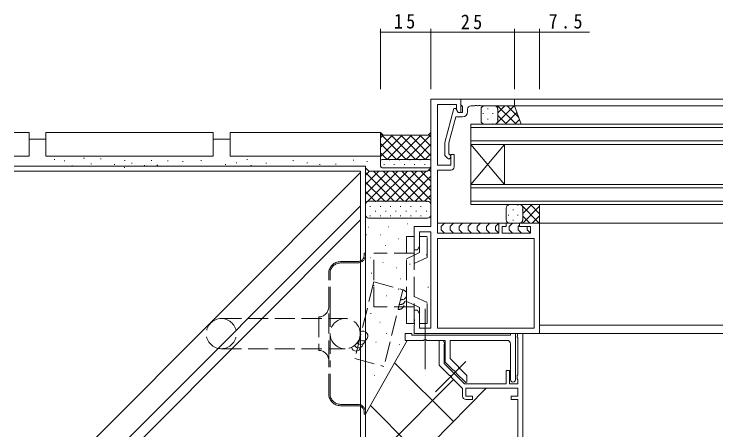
# Model space of a CAD drawing. Units: millimetres, scale not verified. Extents: x -594 to 539, y -420 to 386.
# Drawn here: x -154 to 57.7, y -156.7 to -32.7 of the extents above; entities that cross this region are included whole.
import ezdxf

# ---------------------------------------------------------------- set-up
doc = ezdxf.new("R2010")
doc.units = ezdxf.units.MM
doc.header["$LTSCALE"] = 2
for name, pattern in [('CHAIN2', [12, 9, -1, 1, -1]), ('DASHED1', [1.8, 1.2, -0.6]), ('DASHED3', [4, 3, -1])]:
    doc.linetypes.add(name, pattern=pattern)
for name, color, linetype, lineweight in [('0-3_YKK_11', 7, 'Continuous', 9), ('0-4_YKK_12', 2, 'Continuous', 9), ('0-5_YSS_K', 3, 'Continuous', 9), ('0-6_YKK_13', 4, 'Continuous', 9), ('0-7_YKK_D', 6, 'Continuous', 9)]:
    doc.layers.add(name, color=color, linetype=linetype, lineweight=lineweight)
doc.styles.add('ＭＳ ゴシック', font='')
doc.styles.get('ＭＳ ゴシック').set_extended_font_data('MS Gothic')

msp = doc.modelspace()

# ---------------------------------------------------------------- linework, layer by layer
at = {"layer": '0-3_YKK_11'}
for p, q in [((-20.501, -57.998), (-29.501, -57.998)), ((-29.501, -57.998), (-29.501, -95.998)), ((-20.501, -57.998), (-20.501, -59.698)), ((-4.501, -57.998), (-20.501, -57.998)), ((-20.501, -61.998), (-20.501, -57.998)), ((-4.501, -59.998), (-4.501, -57.998)), ((-27.501, -59.628), (-21.801, -59.628)), ((-27.501, -77.698), (-27.501, -59.628)), ((-22.593, -60.798), (-25.301, -70.901)), ((-21.993, -60.798), (-22.593, -60.798)), ((-21.301, -61.998), (-21.993, -60.798)), ((-21.801, -59.628), (-21.801, -61.132)), ((-21.801, -61.132), (-21.301, -61.998)), ((-20.501, -59.698), (-20.201, -59.998)), ((-20.201, -59.998), (-20.001, -60.198)), ((-20.001, -60.198), (-20.001, -61.998)), ((-18.501, -61.798), (-18.501, -60.998)), ((-17.501, -59.998), (-16.459, -59.998)), ((-16.459, -59.998), (-16.276, -59.878)), ((-16.276, -59.878), (-15.726, -59.878)), ((-15.726, -59.878), (-15.542, -59.998)), ((-15.542, -59.998), (-15.459, -59.998)), ((-15.459, -59.998), (-15.276, -59.878)), ((-15.276, -59.878), (-14.726, -59.878)), ((-14.726, -59.878), (-14.542, -59.998)), ((-14.542, -59.998), (-4.501, -59.998)), ((-24.101, -71.059), (-22.021, -63.298)), ((-22.021, -63.298), (-20.001, -63.298)), ((-20.001, -61.998), (-21.301, -61.998)), ((-21.301, -61.998), (-20.501, -61.998)), ((-25.301, -70.901), (-25.301, -74.847)), ((-24.101, -74.35), (-24.101, -71.059)), ((-25.301, -74.847), (-24.525, -75.622)), ((-23.676, -74.774), (-24.101, -74.35)), ((-23.501, -74.498), (-23.501, -77.698)), ((-22.501, -74.498), (-23.501, -74.498)), ((-22.501, -78.198), (-22.501, -74.498)), ((-23.501, -77.698), (-27.501, -77.698)), ((-27.501, -79.198), (-23.501, -79.198)), ((-27.501, -97.998), (-27.501, -79.198)), ((-9.201, -94.998), (-9.201, -97.998)), ((-7.001, -94.998), (-9.201, -94.998)), ((-7.001, -95.998), (-7.001, -94.998)), ((-3, -94.998), (-3, -95.998)), ((2.999, -94.998), (-3, -94.998)), ((2.999, -127.998), (2.999, -94.998)), ((-34.501, -95.998), (-34.501, -102.998)), ((-29.501, -95.998), (-34.501, -95.998)), ((-8.201, -95.998), (-7.001, -95.998)), ((-8.201, -97.998), (-8.201, -95.998)), ((-3, -95.998), (0.299, -95.998)), ((0.299, -95.998), (0.299, -97.998)), ((-32.871, -97.628), (-29.501, -97.628)), ((-32.871, -101.907), (-32.871, -97.628)), ((-29.501, -97.628), (-29.501, -126.368)), ((-9.201, -97.998), (-27.501, -97.998)), ((0.299, -97.998), (-8.201, -97.998)), ((1.369, -99.628), (-27.501, -99.628)), ((-27.501, -99.628), (-27.501, -126.368)), ((1.369, -99.628), (-27.501, -99.628)), ((1.369, -126.368), (1.369, -99.628)), ((-34.501, -102.998), (-33.501, -102.998)), ((-33.501, -102.998), (-32.871, -101.907)), ((-34.501, -120.998), (-34.501, -123.54)), ((-33.501, -120.998), (-34.501, -120.998)), ((-32.871, -122.089), (-33.501, -120.998)), ((-32.871, -126.368), (-32.871, -122.089)), ((-34.501, -123.54), (-34.381, -123.723)), ((-34.381, -124.273), (-34.501, -124.456)), ((-34.501, -124.456), (-34.501, -124.54)), ((-34.501, -124.54), (-34.381, -124.723)), ((-34.381, -123.723), (-34.381, -124.273)), ((-34.381, -124.723), (-34.381, -125.273)), ((-34.381, -125.273), (-34.501, -125.456)), ((-34.501, -125.456), (-34.501, -127.998)), ((-29.501, -126.368), (-32.871, -126.368)), ((-27.501, -126.368), (1.369, -126.368)), ((-37.201, -127.996), (-37.201, -129.996)), ((-35.201, -127.996), (-37.201, -127.996)), ((-35.201, -128.496), (-35.201, -127.996)), ((-5.701, -128.496), (-35.201, -128.496)), ((-34.501, -127.998), (2.999, -127.998)), ((-5.701, -127.996), (-5.701, -128.496)), ((-4.201, -127.996), (-5.701, -127.996)), ((-4.2, -141.746), (-4.201, -127.996)), ((-3.501, -127.996), (-3.688, -128.96)), ((-3.688, -128.96), (-3.501, -129.238)), ((-2.001, -127.996), (-3.501, -127.996)), ((-2.001, -275.996), (-2.001, -127.996)), ((-37.201, -129.996), (-31.659, -129.996)), ((-31.659, -129.996), (-31.476, -129.876)), ((-31.476, -129.876), (-30.926, -129.876)), ((-30.926, -129.876), (-30.742, -129.996)), ((-30.742, -129.996), (-25.201, -129.996)), ((-27.001, -129.996), (-27.001, -137.396)), ((-25.701, -129.996), (-27.001, -129.996)), ((-25.388, -130.887), (-25.701, -129.996)), ((-25.501, -131.121), (-25.388, -130.887)), ((-25.501, -136.916), (-25.501, -131.121)), ((-25.201, -129.996), (-25.201, -136.496)), ((-23.701, -129.996), (-6.701, -129.996)), ((-23.701, -135.451), (-23.701, -129.996)), ((-5.701, -130.996), (-5.7, -141.746)), ((-3.501, -129.238), (-3.501, -140.255)), ((-18.7, -140.451), (-23.701, -135.451)), ((-27.001, -137.396), (-23.93, -140.466)), ((-19.421, -142.996), (-25.501, -136.916)), ((-25.201, -136.496), (-22.846, -138.85)), ((-22.846, -138.85), (-22.61, -138.885)), ((-22.61, -138.885), (-21.932, -139.563)), ((-21.932, -139.563), (-21.898, -139.799)), ((-7.001, -138.996), (-7.001, -142.996)), ((-6.001, -138.996), (-7.001, -138.996)), ((-6.001, -142.996), (-6.001, -138.996)), ((-23.93, -140.466), (-23.716, -140.511)), ((-23.716, -140.511), (-23.327, -140.9)), ((-23.327, -140.9), (-23.282, -141.114)), ((-23.282, -141.114), (-20.001, -144.396)), ((-21.898, -139.799), (-19.088, -142.608)), ((-18.7, -142.448), (-18.7, -140.451)), ((-3.501, -140.255), (-3.688, -140.533)), ((-3.688, -140.533), (-3.688, -141.46)), ((-3.688, -141.46), (-3.501, -141.738)), ((-3.501, -141.738), (-3.501, -142.996)), ((-7.001, -142.996), (-19.421, -142.996)), ((-19.088, -142.608), (-18.7, -142.448)), ((-3.501, -142.996), (-6.001, -142.996)), ((-20.001, -144.396), (-20.001, -146.646)), ((-19.001, -144.296), (-3.501, -144.296)), ((-19.001, -146.646), (-19.001, -144.296)), ((-3.501, -144.296), (-3.501, -146.646)), ((-17.001, -146.646), (-19.001, -146.646)), ((-19.001, -147.646), (-17.001, -147.646)), ((-17.001, -147.646), (-17.001, -146.646)), ((-5.501, -146.646), (-5.501, -147.646)), ((-3.501, -146.646), (-5.501, -146.646)), ((-5.501, -147.646), (-3.501, -147.646)), ((-3.501, -147.646), (-3.501, -181.996))]:
    msp.add_line(p, q, dxfattribs=at)
for centre, radius, start, end in [((-17.501, -60.998), 1, 90, 179.99998), ((-20.001, -61.798), 1.5, 270, 359.99998), ((-24.101, -75.198), 0.6, 224.99998, 45), ((-23.501, -78.198), 1, 270, 359.99998), ((-6.701, -130.996), 1, 0.0004, 90.00037), ((-4.95, -141.746), 0.75, 180.00037, 0.0004), ((-19.001, -146.646), 1, 180, 269.99998)]:
    msp.add_arc(centre, radius, start, end, dxfattribs=at)
at = {"layer": '0-4_YKK_12'}
for p, q in [((57.749, -57.998), (-4.801, -57.998)), ((57.749, -59.998), (-5.001, -59.998)), ((-17.501, -65.498), (-17.501, -71.498)), ((57.749, -65.498), (-17.501, -65.498)), ((-17.501, -66.498), (57.749, -66.498)), ((57.749, -70.498), (-17.501, -70.498)), ((-17.501, -83.498), (-7.501, -71.498)), ((-17.501, -71.498), (-7.501, -83.498)), ((-17.501, -71.498), (-17.501, -83.498)), ((-17.501, -71.498), (57.749, -71.498)), ((-7.501, -71.498), (-7.501, -83.498)), ((-17.501, -83.498), (-17.501, -89.498)), ((57.749, -83.498), (-17.501, -83.498)), ((-17.501, -84.498), (57.749, -84.498)), ((57.749, -88.498), (-17.501, -88.498)), ((-17.501, -89.498), (57.749, -89.498)), ((57.749, -94.998), (-27.501, -94.998)), ((57.749, -125.498), (2.999, -125.498)), ((57.749, -127.998), (2.999, -127.998))]:
    msp.add_line(p, q, dxfattribs=at)
at = {"layer": '0-5_YSS_K'}
for p, q in [((-154.001, -67.996), (-149.501, -67.996)), ((-149.501, -74.996), (-149.501, -67.996)), ((-144.501, -74.996), (-144.501, -67.996)), ((-144.501, -67.996), (-94.501, -67.996)), ((-94.501, -74.996), (-94.501, -67.996)), ((-89.501, -74.996), (-89.501, -67.996)), ((-89.501, -67.996), (-44.501, -67.996)), ((-43.751, -68.746), (-44.501, -67.996)), ((-44.501, -67.996), (-43.751, -68.746)), ((-44.501, -76.496), (-44.501, -67.996)), ((-44.501, -67.996), (-44.501, -74.996)), ((-44.501, -68.391), (-36.896, -75.996)), ((-43.736, -68.746), (-44.501, -69.511)), ((-40.908, -68.746), (-44.501, -72.339)), ((-38.079, -68.746), (-44.501, -75.168)), ((-30.251, -68.746), (-43.751, -68.746)), ((-43.751, -68.746), (-30.251, -68.746)), ((-35.251, -68.746), (-42.501, -75.996)), ((-41.317, -68.746), (-34.067, -75.996)), ((-32.422, -68.746), (-39.672, -75.996)), ((-38.489, -68.746), (-31.239, -75.996)), ((-29.501, -68.653), (-36.844, -75.996)), ((-35.66, -68.746), (-29.501, -74.905)), ((-32.832, -68.746), (-29.501, -72.077)), ((-30.127, -68.622), (-29.501, -69.249)), ((-29.501, -67.996), (-29.501, -76.496)), ((-149.501, -69.996), (-144.501, -69.996)), ((-94.501, -69.996), (-89.501, -69.996)), ((-44.501, -71.22), (-39.724, -75.996)), ((-29.501, -71.482), (-34.015, -75.996)), ((-44.501, -74.048), (-42.552, -75.996)), ((-149.501, -74.996), (-154.001, -74.996)), ((-94.501, -74.996), (-144.501, -74.996)), ((-141.883, -76.046), (-142.083, -76.046)), ((-133.036, -75.638), (-133.236, -75.638)), ((-128, -75.774), (-128.2, -75.774)), ((-44.501, -74.996), (-89.501, -74.996)), ((-84.312, -76.046), (-84.512, -76.046)), ((-52.464, -76.183), (-52.664, -76.183)), ((-30.001, -75.996), (-44.001, -75.996)), ((-30.001, -75.996), (-44.001, -75.996)), ((-41.747, -76.098), (-41.947, -76.098)), ((-38.717, -76.098), (-38.917, -76.098)), ((-35.687, -76.098), (-35.887, -76.098)), ((-32.657, -76.098), (-32.857, -76.098)), ((-29.501, -74.31), (-31.187, -75.996)), ((-29.698, -76.098), (-29.827, -76.098)), ((-49.001, -77.996), (-154.001, -77.996)), ((-138.889, -76.455), (-139.089, -76.455)), ((-136.575, -77.952), (-136.775, -77.952)), ((-130.859, -77.271), (-131.059, -77.271)), ((-123.917, -77.544), (-124.117, -77.544)), ((-120.787, -76.319), (-120.987, -76.319)), ((-118.746, -77.135), (-118.946, -77.135)), ((-114.935, -77.816), (-115.135, -77.816)), ((-112.893, -76.319), (-113.093, -76.319)), ((-111.124, -77.68), (-111.324, -77.68)), ((-107.993, -76.455), (-108.193, -76.455)), ((-103.502, -76.591), (-103.702, -76.591)), ((-98.058, -76.319), (-98.258, -76.319)), ((-90.709, -77.544), (-90.909, -77.544)), ((-87.442, -76.999), (-87.642, -76.999)), ((-83.087, -77.816), (-83.287, -77.816)), ((-78.596, -77.135), (-78.796, -77.135)), ((-70.566, -76.319), (-70.766, -76.319)), ((-66.346, -76.999), (-66.546, -76.999)), ((-62.536, -77.544), (-62.736, -77.544)), ((-57.772, -77.407), (-57.972, -77.407)), ((-49.001, -77.996), (-49.001, -227.982)), ((-48.381, -76.591), (-48.581, -76.591)), ((-44.501, -76.496), (-44.501, -77.996)), ((-43.362, -77.513), (-43.562, -77.513)), ((-40.332, -77.513), (-40.532, -77.513)), ((-37.302, -77.513), (-37.502, -77.513)), ((-34.272, -77.513), (-34.472, -77.513)), ((-31.242, -77.513), (-31.442, -77.513)), ((-29.501, -77.996), (-29.501, -76.496)), ((-50.501, -79.496), (-154.001, -79.496)), ((-50.501, -79.916), (-154.001, -183.417)), ((-120.923, -78.36), (-121.123, -78.36)), ((-50.501, -226.482), (-50.501, -79.496)), ((-49.001, -78.498), (-48.001, -79.498)), ((-49.001, -89.498), (-49.001, -78.498)), ((-49.001, -78.498), (-48.001, -79.498)), ((-49.001, -86.335), (-42.164, -79.498)), ((-49.001, -83.507), (-44.992, -79.498)), ((-49.001, -80.678), (-47.821, -79.498)), ((-40.436, -88.498), (-49.001, -79.933)), ((-48.434, -88.597), (-39.335, -79.498)), ((-48.001, -79.498), (-30.501, -79.498)), ((-48.001, -79.498), (-30.501, -79.498)), ((-37.607, -88.498), (-46.607, -79.498)), ((-45.507, -88.498), (-36.507, -79.498)), ((-44.001, -78.496), (-30.001, -78.496)), ((-34.779, -88.498), (-43.779, -79.498)), ((-42.679, -88.498), (-33.679, -79.498)), ((-31.95, -88.498), (-40.95, -79.498)), ((-39.85, -88.498), (-30.85, -79.498)), ((-29.501, -88.119), (-38.122, -79.498)), ((-29.501, -85.291), (-35.293, -79.498)), ((-29.501, -82.463), (-32.465, -79.498)), ((-30.501, -79.498), (-29.501, -78.498)), ((-30.501, -79.498), (-29.501, -78.498)), ((-29.501, -79.634), (-30.069, -79.066)), ((-29.501, -78.498), (-29.501, -89.498)), ((-37.022, -88.498), (-29.501, -80.977)), ((-43.264, -88.498), (-49.001, -82.762)), ((-34.193, -88.498), (-29.501, -83.805)), ((-46.093, -88.498), (-49.001, -85.59)), ((-31.365, -88.498), (-29.501, -86.634)), ((-48.667, -88.752), (-49.001, -88.418)), ((-30.501, -88.498), (-48.001, -88.498)), ((-48.001, -88.498), (-30.501, -88.498)), ((-46.091, -88.599), (-45.891, -88.599)), ((-43.061, -88.599), (-42.861, -88.599)), ((-40.031, -88.599), (-39.831, -88.599)), ((-37.001, -88.599), (-36.801, -88.599)), ((-33.971, -88.599), (-33.771, -88.599)), ((-30.941, -88.599), (-30.741, -88.599)), ((-50.501, -89.816), (-154.001, -193.317)), ((-49.001, -89.163), (-48.902, -89.064)), ((-49.001, -92.498), (-49.001, -89.498)), ((-47.706, -90.014), (-47.506, -90.014)), ((-44.676, -90.014), (-44.476, -90.014)), ((-41.646, -90.014), (-41.446, -90.014)), ((-38.616, -90.014), (-38.416, -90.014)), ((-35.586, -90.014), (-35.386, -90.014)), ((-32.556, -90.014), (-32.356, -90.014)), ((-29.526, -90.014), (-29.501, -90.014)), ((-29.501, -89.463), (-29.501, -89.462)), ((-29.501, -89.498), (-29.501, -92.498)), ((-49.001, -91.429), (-48.921, -91.429)), ((-47.706, -92.844), (-47.506, -92.844)), ((-46.091, -91.429), (-45.891, -91.429)), ((-44.676, -92.844), (-44.476, -92.844)), ((-43.061, -91.429), (-42.861, -91.429)), ((-41.646, -92.844), (-41.446, -92.844)), ((-40.031, -91.429), (-39.831, -91.429)), ((-38.616, -92.844), (-38.416, -92.844)), ((-37.001, -91.429), (-36.801, -91.429)), ((-35.586, -92.844), (-35.386, -92.844)), ((-33.971, -91.429), (-33.771, -91.429)), ((-32.556, -92.844), (-32.356, -92.844)), ((-30.941, -91.429), (-30.741, -91.429)), ((-50.501, -94.059), (-154.001, -197.559)), ((-30.501, -93.498), (-48.001, -93.498)), ((-36.447, -95.21), (-36.347, -95.21)), ((-48.147, -96.181), (-48.247, -96.181)), ((-42.173, -96.163), (-42.073, -96.163)), ((-42.173, -96.163), (-42.073, -96.163)), ((-48.668, -98.522), (-48.768, -98.522)), ((-44.502, -98.522), (-44.602, -98.522)), ((-39.31, -99.739), (-39.21, -99.739)), ((-43.07, -101.644), (-43.17, -101.644)), ((-43.07, -101.644), (-43.17, -101.644)), ((-47.496, -105.417), (-47.596, -105.417)), ((-30.706, -104.46), (-30.906, -104.46)), ((-43.721, -106.718), (-43.821, -106.718)), ((-35.647, -107.283), (-35.847, -107.283)), ((-47.143, -109.905), (-47.343, -109.905)), ((-39.787, -108.321), (-39.687, -108.321)), ((-38.594, -111.658), (-38.494, -111.658)), ((-46.437, -113.636), (-46.637, -113.636)), ((-30.202, -114.141), (-30.402, -114.141)), ((-39.076, -114.746), (-39.276, -114.746)), ((-42.888, -116.665), (-42.788, -116.665)), ((-30.807, -118.477), (-31.007, -118.477)), ((-47.345, -122.006), (-47.545, -122.006)), ((-44.632, -124.541), (-44.732, -124.541)), ((-42.679, -127.923), (-42.779, -127.923)), ((-36.543, -129.996), (-49.001, -151.996)), ((-45.804, -130.525), (-45.904, -130.525)), ((-38.833, -131.206), (-38.733, -131.206)), ((-50.672, -132.524), (-50.872, -132.524)), ((-22.742, -154.241), (-40.319, -136.664)), ((-49.001, -167.982), (-22.708, -141.689)), ((-46.467, -140.503), (-46.367, -140.503)), ((-12.974, -144.296), (-29.001, -160.613)), ((-29.001, -167.982), (-47.549, -149.433))]:
    msp.add_line(p, q, dxfattribs=at)
at = {"layer": '0-5_YSS_K', "linetype": 'DASHED3'}
for p, q in [((-46.537, -112.576), (-52.187, -135.415)), ((-46.536, -112.576), (-37.845, -114.913)), ((-37.845, -114.913), (-43.496, -137.752)), ((-52.187, -135.415), (-43.496, -137.752))]:
    msp.add_line(p, q, dxfattribs=at)
at = {"layer": '0-5_YSS_K'}
msp.add_lwpolyline([(-29.501, -67.996), (-30.251, -68.746), (-29.501, -67.996)], dxfattribs=at)
for centre, radius, start, end in [((-44.001, -76.496), 0.5, 89.99998, 179.99998), ((-44.001, -76.496), 0.5, 89.99998, 179.99998), ((-30.001, -76.496), 0.5, 0, 90), ((-30.001, -76.496), 0.5, 0, 90), ((-44.001, -77.996), 0.5, 180, 270), ((-30.001, -77.996), 0.5, 269.99998, 359.99998), ((-48.001, -89.498), 1, 90, 179.99998), ((-48.001, -89.498), 1, 90, 179.99998), ((-30.501, -89.498), 1, 359.99998, 89.99998), ((-30.501, -89.498), 1, 359.99998, 89.99998), ((-48.001, -92.498), 1, 180, 270), ((-30.501, -92.498), 1, 270, 0), ((-49.806, -128.693), 1.5, 221.47943, 123.53294), ((-51.145, -130.685), 1.5, 215.92642, 349.68161), ((-50.475, -129.689), 1.5, 224.84776, 349.68161), ((-51.814, -131.681), 1.5, 196.22557, 349.68161)]:
    msp.add_arc(centre, radius, start, end, dxfattribs=at)
at = {"layer": '0-5_YSS_K', "linetype": 'DASHED1'}
for centre, end in [((-38.235, -116.362), 74.95016), ((-38.624, -117.81), 14.9502), ((-39.014, -119.259), 14.9502)]:
    msp.add_arc(centre, 1.5, 254.9502, end, dxfattribs=at)
at = {"layer": '0-6_YKK_13'}
for p, q in [((-14.501, -64.498), (-14.501, -60.998)), ((-13.501, -59.998), (-10.501, -59.998)), ((-12.421, -60.818), (-12.421, -61.018)), ((-4.501, -59.998), (-10.501, -59.998)), ((-10.265, -60.026), (-10.237, -59.998)), ((-10.08, -65.498), (-4.58, -59.998)), ((-9.591, -60.818), (-9.591, -61.018)), ((-9.532, -59.998), (-4.032, -65.498)), ((-9.501, -62.09), (-7.409, -59.998)), ((-9.501, -60.998), (-9.501, -64.498)), ((-9.501, -60.998), (-9.501, -64.498)), ((-6.704, -59.998), (-3.242, -63.461)), ((-2.501, -65.498), (-4.501, -59.998)), ((-13.836, -62.233), (-13.836, -62.433)), ((-11.006, -62.233), (-11.006, -62.433)), ((-9.501, -62.858), (-6.861, -65.498)), ((-7.252, -65.498), (-3.768, -62.014)), ((-13.836, -65.263), (-13.836, -65.44)), ((-10.501, -65.498), (-13.501, -65.498)), ((-12.421, -63.848), (-12.421, -64.048)), ((-11.006, -65.263), (-11.006, -65.463)), ((-10.501, -65.498), (-2.501, -65.498)), ((-9.894, -65.293), (-9.689, -65.498)), ((-9.591, -63.848), (-9.591, -64.048)), ((-4.424, -65.498), (-3.013, -64.088)), ((-7.001, -90.498), (-7.001, -93.998)), ((-6.336, -89.733), (-6.336, -89.556)), ((-3.001, -89.498), (-6.001, -89.498)), ((-4.921, -91.148), (-4.921, -90.948)), ((-3.506, -89.733), (-3.506, -89.533)), ((-3.001, -89.498), (2.999, -89.498)), ((-2.58, -89.498), (2.92, -94.998)), ((-2.394, -89.703), (-2.189, -89.498)), ((-2.091, -91.148), (-2.091, -90.948)), ((-2.032, -94.998), (2.999, -89.966)), ((-2.001, -92.138), (0.639, -89.498)), ((-2.001, -93.998), (-2.001, -90.498)), ((-2.001, -93.998), (-2.001, -90.498)), ((0.248, -89.498), (2.999, -92.25)), ((2.999, -89.498), (2.999, -94.998)), ((-6.336, -92.763), (-6.336, -92.563)), ((-3.506, -92.763), (-3.506, -92.563)), ((-2.001, -92.906), (0.091, -94.998)), ((0.796, -94.998), (2.999, -92.795)), ((-8.706, -94.998), (-27.501, -94.998)), ((-25.447, -94.998), (-26.447, -95.998)), ((-22.739, -94.998), (-23.739, -95.998)), ((-20.032, -94.998), (-21.032, -95.998)), ((-17.324, -94.998), (-18.324, -95.998)), ((-14.616, -94.998), (-15.616, -95.998)), ((-11.908, -94.998), (-12.908, -95.998)), ((-9.201, -94.998), (-10.201, -95.998)), ((-7.493, -94.998), (-7.493, -94.998)), ((-2.704, -94.998), (-7.297, -94.998)), ((-5.116, -94.998), (-6.116, -95.998)), ((-6.001, -94.998), (-3.001, -94.998)), ((-4.921, -94.178), (-4.921, -93.978)), ((2.999, -94.998), (-3.001, -94.998)), ((-2.765, -94.97), (-2.737, -94.998)), ((-2.091, -94.178), (-2.091, -93.978)), ((-26.447, -95.998), (-26.447, -96.998)), ((-26.447, -96.998), (-25.447, -97.998)), ((-23.739, -95.998), (-23.739, -96.998)), ((-23.739, -96.998), (-22.739, -97.998)), ((-21.032, -95.998), (-21.032, -96.998)), ((-21.032, -96.998), (-20.032, -97.998)), ((-18.324, -95.998), (-18.324, -96.998)), ((-18.324, -96.998), (-17.324, -97.998)), ((-15.616, -95.998), (-15.616, -96.998)), ((-15.616, -96.998), (-14.616, -97.998)), ((-12.908, -95.998), (-12.908, -96.998)), ((-12.908, -96.998), (-11.908, -97.998)), ((-10.201, -95.998), (-10.201, -96.998)), ((-10.201, -96.998), (-9.288, -97.91)), ((-6.116, -95.998), (-6.116, -96.998)), ((-6.116, -96.998), (-5.116, -97.998)), ((-3.001, -95.59), (-3.408, -95.998)), ((-3.408, -95.998), (-3.408, -96.998)), ((-3.408, -96.998), (-2.408, -97.998)), ((-0.701, -95.998), (-0.701, -96.998)), ((-0.701, -95.998), (-0.701, -95.998)), ((-0.701, -96.998), (0.212, -97.91)), ((-19.083, -136.267), (-28.13, -145.314))]:
    msp.add_line(p, q, dxfattribs=at)
at = {"layer": '0-6_YKK_13', "linetype": 'DASHED3'}
for p, q in [((-36.801, -103.997), (-36.801, -98.997)), ((-34.501, -98.997), (-36.801, -98.997)), ((-34.501, -124.997), (-34.501, -98.997)), ((-32.9, -103.81), (-32.9, -98.997)), ((-30.6, -98.997), (-32.9, -98.997)), ((-30.6, -105.276), (-30.6, -98.997)), ((-49.401, -103.996), (-49.401, -104.496)), ((-46.501, -119.997), (-46.501, -103.997)), ((-34.501, -103.997), (-46.501, -103.997)), ((-36.801, -119.997), (-36.801, -103.997)), ((-34.501, -104.556), (-36.801, -105.629)), ((-32.9, -103.81), (-34.501, -104.556)), ((-34.501, -107.094), (-30.6, -105.276)), ((-56.501, -106.496), (-51.401, -106.496)), ((-56.501, -106.896), (-51.401, -106.896)), ((-60.001, -119.996), (-60.001, -109.996)), ((-59.601, -119.996), (-59.601, -109.996)), ((-34.501, -119.437), (-36.801, -118.364)), ((-34.501, -116.899), (-30.6, -118.718)), ((-60.001, -135.996), (-60.001, -119.996)), ((-59.601, -119.996), (-59.601, -135.996)), ((-34.501, -119.997), (-46.501, -119.997)), ((-36.801, -124.997), (-36.801, -119.997)), ((-32.9, -120.183), (-34.501, -119.437)), ((-32.9, -125), (-32.9, -120.183)), ((-30.6, -125), (-30.6, -118.718)), ((-92.101, -123.496), (-55.101, -123.496)), ((-63.001, -122.996), (-63.001, -132.996)), ((-34.501, -124.997), (-36.801, -124.997)), ((-30.6, -125), (-32.9, -125)), ((-92.101, -132.496), (-55.101, -132.496)), ((-60.001, -145.996), (-60.001, -135.996)), ((-59.601, -145.996), (-59.601, -135.996)), ((-51.401, -149.096), (-56.501, -149.096)), ((-51.401, -149.496), (-56.501, -149.496)), ((-49.401, -151.496), (-49.401, -151.996))]:
    msp.add_line(p, q, dxfattribs=at)
at = {"layer": '0-6_YKK_13', "linetype": 'CHAIN2'}
msp.add_line((-31.201, -120.585), (-31.201, -140.601), dxfattribs=at)
at = {"layer": '0-6_YKK_13', "linetype": 'DASHED3'}
for points in [[(-49.401, -103.996), (-49.001, -103.996), (-49.001, -104.496), (-49.001, -151.496)], [(-49.001, -151.496), (-49.001, -151.996), (-49.401, -151.996)]]:
    msp.add_lwpolyline(points, dxfattribs=at)
msp.add_circle((-55.101, -127.996), 4.5, dxfattribs=at)
at = {"layer": '0-6_YKK_13'}
for centre, start, end in [((-13.501, -60.998), 89.99995, 179.99995), ((-10.501, -60.998), 359.99995, 89.99995), ((-10.501, -60.998), 359.99995, 89.99995), ((-13.501, -64.498), 179.99995, 269.99995), ((-10.501, -64.498), 269.99995, 359.99995), ((-10.501, -64.498), 269.99995, 359.99995), ((-6.001, -90.498), 90.00015, 180.00015), ((-3.001, -90.498), 0.00015, 90.00015), ((-3.001, -90.498), 0.00015, 90.00015), ((-6.001, -93.998), 180.00015, 270.00015), ((-3.001, -93.998), 270.00015, 0.00015), ((-3.001, -93.998), 270.00015, 0.00015)]:
    msp.add_arc(centre, 1, start, end, dxfattribs=at)
at = {"layer": '0-6_YKK_13', "linetype": 'DASHED3'}
for centre, radius, start, end in [((-51.401, -104.496), 2, 270, 0), ((-51.401, -104.496), 2.4, 270, 0), ((-56.501, -109.996), 3.5, 90, 180), ((-56.501, -109.996), 3.1, 90, 180), ((-63.001, -119.996), 3, 270, 0), ((-92.101, -127.996), 4.5, 90, 270), ((-92.101, -127.996), 4.5, 270, 90), ((-63.001, -135.996), 3, 0, 90), ((-56.501, -145.996), 3.5, 180, 270), ((-56.501, -145.996), 3.1, 180, 270), ((-51.401, -151.496), 2.4, 0, 90), ((-51.401, -151.496), 2, 0, 90)]:
    msp.add_arc(centre, radius, start, end, dxfattribs=at)
at = {"layer": '0-7_YKK_D'}
for p, q in [((-44.501, -54.998), (-44.501, -36.998)), ((-29.501, -37.998), (-44.501, -37.998)), ((-29.501, -54.998), (-29.501, -36.998)), ((-29.501, -54.998), (-29.501, -36.998)), ((-4.501, -37.998), (-29.501, -37.998)), ((-4.501, -54.998), (-4.501, -36.998)), ((-4.501, -54.998), (-4.501, -36.998)), ((-4.501, -37.998), (2.999, -37.998)), ((2.999, -54.998), (2.999, -36.998)), ((2.999, -37.998), (17.899, -37.998))]:
    msp.add_line(p, q, dxfattribs=at)
for centre, start, end in [((-44.501, -37.998), 0, 180), ((-44.501, -37.998), 180, 0), ((-29.501, -37.998), 0, 180), ((-29.501, -37.998), 0, 180), ((-29.501, -37.998), 180, 0), ((-29.501, -37.998), 180, 0), ((-4.501, -37.998), 0, 180), ((-4.501, -37.998), 0, 180), ((-4.501, -37.998), 180, 0), ((-4.501, -37.998), 180, 0), ((2.999, -37.998), 0, 180), ((2.999, -37.998), 180, 0)]:
    msp.add_arc(centre, 0.106, start, end, dxfattribs=at)

# ---------------------------------------------------------------- texts
at = {"layer": '0-7_YKK_D', "color": 7, "char_height": 4.399, "attachment_point": 7, "style": 'ＭＳ ゴシック'}
for s, insert in [('\\T1.36;\\W0.9;15', (-40.521, -36.998)), ('\\T1.36;\\W0.9;25', (-20.521, -37.198)), ('\\T1.38;\\W0.9;7.5', (5.699, -36.998))]:
    msp.add_mtext(s, dxfattribs=dict(at, insert=insert))

doc.saveas('drawing.dxf')
